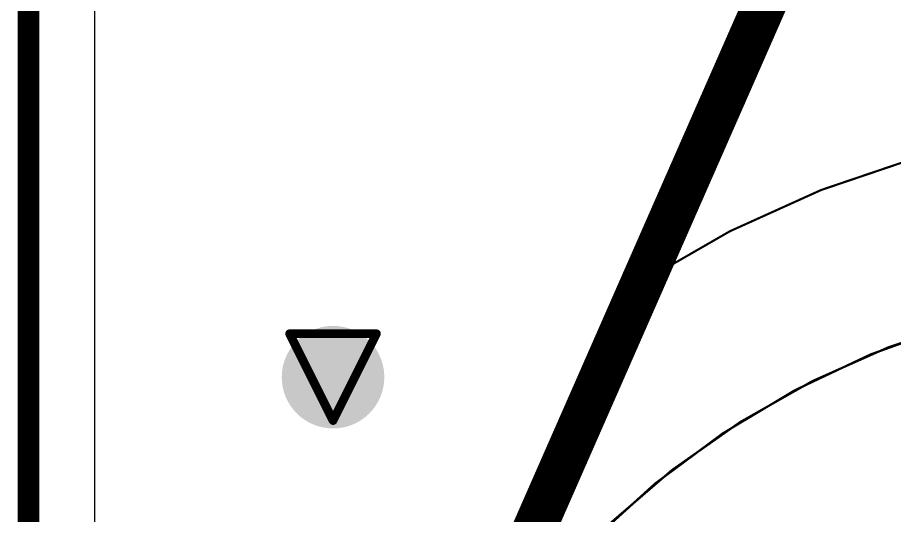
# Model space of a CAD drawing. Header units: inches. Extents: x -0.7 to 8.56, y -0.56 to 6.25.
# Drawn here: x -0.2718 to -0.0699, y 0.1448 to 0.2595 of the extents above; entities that cross this region are included whole.
import ezdxf

# ---------------------------------------------------------------- set-up
doc = ezdxf.new("R2010")
doc.units = ezdxf.units.IN
doc.header["$MEASUREMENT"] = 0
for name, color, linetype in [('Board Outline', 216, 'Continuous'), ('Bottom Layer', 5, 'Continuous'), ('Drill Drawing', 1, 'Continuous'), ('Fabrication', 76, 'Continuous'), ('Top Layer', 1, 'Continuous'), ('Top Overlay', 2, 'Continuous'), ('Via Holes', 16, 'Continuous')]:
    doc.layers.add(name, color=color, linetype=linetype)

msp = doc.modelspace()

# ---------------------------------------------------------------- hatches: boundary and pattern name
at = {"layer": 'Bottom Layer'}
h = msp.add_hatch(color=5, dxfattribs=at)
edge = h.paths.add_edge_path()
edge.add_arc((-0.19911, 0.17662), 0.01181, 0, 360)
at = {"layer": 'Top Layer'}
h = msp.add_hatch(color=1, dxfattribs=at)
edge = h.paths.add_edge_path()
edge.add_arc((-0.19911, 0.17662), 0.01181, 0, 360)
at = {"layer": 'Via Holes'}
h = msp.add_hatch(color=7, dxfattribs=at)
edge = h.paths.add_edge_path()
edge.add_arc((-0.19911, 0.17662), 0.00591, 0, 360)

# ---------------------------------------------------------------- linework, layer by layer
at = {"layer": 'Board Outline'}
msp.add_lwpolyline([(-0.26925, -0.05709, 0.005, 0.005, 0), (-0.26925, 3.24409, 0.005, 0.005, 0)], format="xyseb", dxfattribs=at)
msp.add_lwpolyline([(-0.26925, -0.05709, 0.005, 0.005, 0), (-0.26925, 3.24409, 0.005, 0.005, 0)], format="xyseb", dxfattribs=at)
msp.add_lwpolyline([(-0.26925, -0.05709, 0.005, 0.005, 0), (-0.26925, 3.24409, 0.005, 0.005, 0)], format="xyseb", dxfattribs=at)
msp.add_lwpolyline([(-0.26925, -0.05709, 0.005, 0.005, 0), (-0.26925, 3.24409, 0.005, 0.005, 0)], format="xyseb", dxfattribs=at)
at = {"layer": 'Bottom Layer'}
msp.add_line((-0.25396, -0.05709), (-0.25396, 1.38475), dxfattribs=at)
at = {"layer": 'Drill Drawing'}
for points in [[(-0.20911, 0.18662, 0.002, 0.002, 0), (-0.18911, 0.18662, 0.002, 0.002, 0)], [(-0.20911, 0.18662, 0.002, 0.002, 0), (-0.19911, 0.16662, 0.002, 0.002, 0)], [(-0.19911, 0.16662, 0.002, 0.002, 0), (-0.18911, 0.18662, 0.002, 0.002, 0)]]:
    msp.add_lwpolyline(points, format="xyseb", dxfattribs=at)
for points in [[(-0.20961, 0.18662, 0.001, 0.001, 1), (-0.20861, 0.18662, 0.001, 0.001, 1)], [(-0.20961, 0.18662, 0.001, 0.001, 1), (-0.20861, 0.18662, 0.001, 0.001, 1)], [(-0.18961, 0.18662, 0.001, 0.001, 1), (-0.18861, 0.18662, 0.001, 0.001, 1)], [(-0.18961, 0.18662, 0.001, 0.001, 1), (-0.18861, 0.18662, 0.001, 0.001, 1)], [(-0.19961, 0.16662, 0.001, 0.001, 1), (-0.19861, 0.16662, 0.001, 0.001, 1)], [(-0.19961, 0.16662, 0.001, 0.001, 1), (-0.19861, 0.16662, 0.001, 0.001, 1)]]:
    msp.add_lwpolyline(points, format="xyseb", close=True, dxfattribs=at)
at = {"layer": 'Fabrication'}
for points in [[(-0.12774, 0.19871, 0.0005, 0.0005, -0.992827), (0.13057, -0.19685, 0.0005, 0.0005, 0)], [(-0.12774, 0.19871, 0.0005, 0.0005, -0.992827), (0.13057, -0.19685, 0.0005, 0.0005, 0)], [(-0.15996, 0.12533, 0.0005, 0.0005, 0), (-0.12774, 0.19871, 0.0005, 0.0005, 0)], [(-0.15996, 0.12533, 0.0005, 0.0005, 0), (-0.12774, 0.19871, 0.0005, 0.0005, 0)], [(-0.1797, 0.08039, 0.0005, 0.0005, -1.839785), (-0.00001, -0.19685, 0.0005, 0.0005, 0)], [(-0.1797, 0.08039, 0.0005, 0.0005, -1.839785), (-0.00001, -0.19685, 0.0005, 0.0005, 0)]]:
    msp.add_lwpolyline(points, format="xyseb", dxfattribs=at)
for points in [[(-0.12786, 0.19871, 0.00025, 0.00025, 1), (-0.12761, 0.19871, 0.00025, 0.00025, 1)], [(-0.12786, 0.19871, 0.00025, 0.00025, 1), (-0.12761, 0.19871, 0.00025, 0.00025, 1)], [(-0.12786, 0.19871, 0.00025, 0.00025, 1), (-0.12761, 0.19871, 0.00025, 0.00025, 1)], [(-0.12786, 0.19871, 0.00025, 0.00025, 1), (-0.12761, 0.19871, 0.00025, 0.00025, 1)], [(0.19684, 0, 0.0005, 0.0005, 1), (-0.19686, 0, 0.0005, 0.0005, 1)], [(0.19684, 0, 0.0005, 0.0005, 1), (-0.19686, 0, 0.0005, 0.0005, 1)]]:
    msp.add_lwpolyline(points, format="xyseb", close=True, dxfattribs=at)
at = {"layer": 'Top Layer'}
msp.add_line((-0.25396, -0.05709), (-0.25396, 1.38475), dxfattribs=at)
at = {"layer": 'Top Overlay'}
msp.add_lwpolyline([(-0.1797, 0.08039, 0.01, 0.01, 0), (0.48784, 1.60048, 0.01, 0.01, 0)], format="xyseb", dxfattribs=at)

doc.saveas('drawing.dxf')
